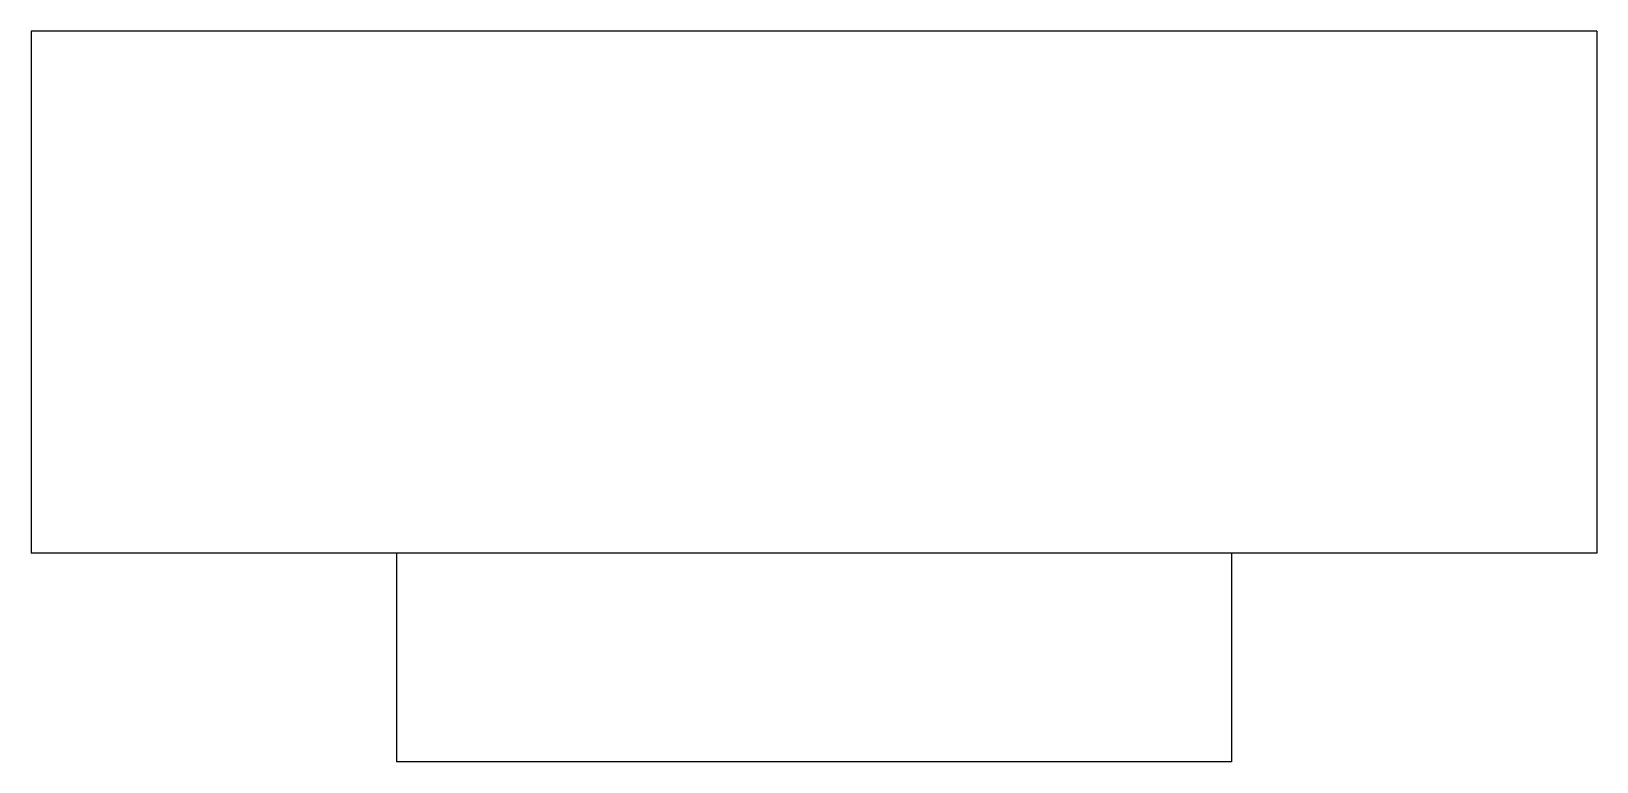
# Model space of a CAD drawing. Header units: metres. Extents: x -15 to 15, y -14 to 0.
import ezdxf

# ---------------------------------------------------------------- set-up
doc = ezdxf.new("R2010")
doc.units = ezdxf.units.M

msp = doc.modelspace()

# ---------------------------------------------------------------- linework, layer by layer
for points in [[(-15, 0), (-15, -0.2), (-15, -0.4), (-15, -0.6), (-15, -0.8), (-15, -1), (-15, -1.2), (-15, -1.4), (-15, -1.6), (-15, -1.8), (-15, -2), (-15, -2.2), (-15, -2.4), (-15, -2.6), (-15, -2.8), (-15, -3), (-15, -3.2), (-15, -3.4), (-15, -3.6), (-15, -3.8), (-15, -4), (-15, -4.2), (-15, -4.4), (-15, -4.6), (-15, -4.8), (-15, -5), (-15, -5.2), (-15, -5.4), (-15, -5.6), (-15, -5.8), (-15, -6), (-15, -6.2), (-15, -6.4), (-15, -6.6), (-15, -6.8), (-15, -7), (-15, -7.2), (-15, -7.4), (-15, -7.6), (-15, -7.8), (-15, -8), (-15, -8.2), (-15, -8.4), (-15, -8.6), (-15, -8.8), (-15, -9), (-15, -9.2), (-15, -9.4), (-15, -9.6), (-15, -9.8), (-15, -10)], [(15, 0), (14.895, 0), (14.789, 0), (14.684, 0), (14.491, 0), (14.18, 0), (13.87, 0), (13.559, 0), (13.086, 0), (12.585, 0), (12.085, 0), (11.537, 0), (10.872, 0), (10.207, 0), (9.542, 0), (8.784, 0), (7.987, 0), (7.191, 0), (6.381, 0), (5.494, 0), (4.606, 0), (3.718, 0), (2.804, 0), (1.869, 0), (0.935, 0), (0, 0), (-0.935, 0), (-1.869, 0), (-2.804, 0), (-3.718, 0), (-4.606, 0), (-5.494, 0), (-6.381, 0), (-7.191, 0), (-7.987, 0), (-8.784, 0), (-9.542, 0), (-10.207, 0), (-10.872, 0), (-11.537, 0), (-12.085, 0), (-12.585, 0), (-13.086, 0), (-13.559, 0), (-13.87, 0), (-14.18, 0), (-14.491, 0), (-14.684, 0), (-14.789, 0), (-14.895, 0), (-15, 0)], [(15, 0), (15, -0.2), (15, -0.4), (15, -0.6), (15, -0.8), (15, -1), (15, -1.2), (15, -1.4), (15, -1.6), (15, -1.8), (15, -2), (15, -2.2), (15, -2.4), (15, -2.6), (15, -2.8), (15, -3), (15, -3.2), (15, -3.4), (15, -3.6), (15, -3.8), (15, -4), (15, -4.2), (15, -4.4), (15, -4.6), (15, -4.8), (15, -5), (15, -5.2), (15, -5.4), (15, -5.6), (15, -5.8), (15, -6), (15, -6.2), (15, -6.4), (15, -6.6), (15, -6.8), (15, -7), (15, -7.2), (15, -7.4), (15, -7.6), (15, -7.8), (15, -8), (15, -8.2), (15, -8.4), (15, -8.6), (15, -8.8), (15, -9), (15, -9.2), (15, -9.4), (15, -9.6), (15, -9.8), (15, -10)], [(15, -10), (14.895, -10), (14.789, -10), (14.684, -10), (14.491, -10), (14.18, -10), (13.87, -10), (13.559, -10), (13.086, -10), (12.585, -10), (12.085, -10), (11.537, -10), (10.872, -10), (10.207, -10), (9.542, -10), (8.784, -10), (7.987, -10), (7.191, -10), (6.381, -10), (5.494, -10), (4.606, -10), (3.718, -10), (2.804, -10), (1.869, -10), (0.935, -10), (0, -10), (-0.935, -10), (-1.869, -10), (-2.804, -10), (-3.718, -10), (-4.606, -10), (-5.494, -10), (-6.381, -10), (-7.191, -10), (-7.987, -10), (-8.784, -10), (-9.542, -10), (-10.207, -10), (-10.872, -10), (-11.537, -10), (-12.085, -10), (-12.585, -10), (-13.086, -10), (-13.559, -10), (-13.87, -10), (-14.18, -10), (-14.491, -10), (-14.684, -10), (-14.789, -10), (-14.895, -10), (-15, -10)], [(-8, -10), (-8, -10.08), (-8, -10.16), (-8, -10.24), (-8, -10.32), (-8, -10.4), (-8, -10.48), (-8, -10.56), (-8, -10.64), (-8, -10.72), (-8, -10.8), (-8, -10.88), (-8, -10.96), (-8, -11.04), (-8, -11.12), (-8, -11.2), (-8, -11.28), (-8, -11.36), (-8, -11.44), (-8, -11.52), (-8, -11.6), (-8, -11.68), (-8, -11.76), (-8, -11.84), (-8, -11.92), (-8, -12), (-8, -12.08), (-8, -12.16), (-8, -12.24), (-8, -12.32), (-8, -12.4), (-8, -12.48), (-8, -12.56), (-8, -12.64), (-8, -12.72), (-8, -12.8), (-8, -12.88), (-8, -12.96), (-8, -13.04), (-8, -13.12), (-8, -13.2), (-8, -13.28), (-8, -13.36), (-8, -13.44), (-8, -13.52), (-8, -13.6), (-8, -13.68), (-8, -13.76), (-8, -13.84), (-8, -13.92), (-8, -14)], [(8, -10), (8, -10.08), (8, -10.16), (8, -10.24), (8, -10.32), (8, -10.4), (8, -10.48), (8, -10.56), (8, -10.64), (8, -10.72), (8, -10.8), (8, -10.88), (8, -10.96), (8, -11.04), (8, -11.12), (8, -11.2), (8, -11.28), (8, -11.36), (8, -11.44), (8, -11.52), (8, -11.6), (8, -11.68), (8, -11.76), (8, -11.84), (8, -11.92), (8, -12), (8, -12.08), (8, -12.16), (8, -12.24), (8, -12.32), (8, -12.4), (8, -12.48), (8, -12.56), (8, -12.64), (8, -12.72), (8, -12.8), (8, -12.88), (8, -12.96), (8, -13.04), (8, -13.12), (8, -13.2), (8, -13.28), (8, -13.36), (8, -13.44), (8, -13.52), (8, -13.6), (8, -13.68), (8, -13.76), (8, -13.84), (8, -13.92), (8, -14)], [(8, -14), (7.944, -14), (7.888, -14), (7.832, -14), (7.728, -14), (7.563, -14), (7.397, -14), (7.231, -14), (6.979, -14), (6.712, -14), (6.445, -14), (6.153, -14), (5.799, -14), (5.444, -14), (5.089, -14), (4.685, -14), (4.26, -14), (3.835, -14), (3.403, -14), (2.93, -14), (2.457, -14), (1.983, -14), (1.495, -14), (0.997, -14), (0.498, -14), (0, -14), (-0.498, -14), (-0.997, -14), (-1.495, -14), (-1.983, -14), (-2.457, -14), (-2.93, -14), (-3.403, -14), (-3.835, -14), (-4.26, -14), (-4.685, -14), (-5.089, -14), (-5.444, -14), (-5.799, -14), (-6.153, -14), (-6.445, -14), (-6.712, -14), (-6.979, -14), (-7.231, -14), (-7.397, -14), (-7.563, -14), (-7.728, -14), (-7.832, -14), (-7.888, -14), (-7.944, -14), (-8, -14)]]:
    msp.add_lwpolyline(points)

doc.saveas('drawing.dxf')
